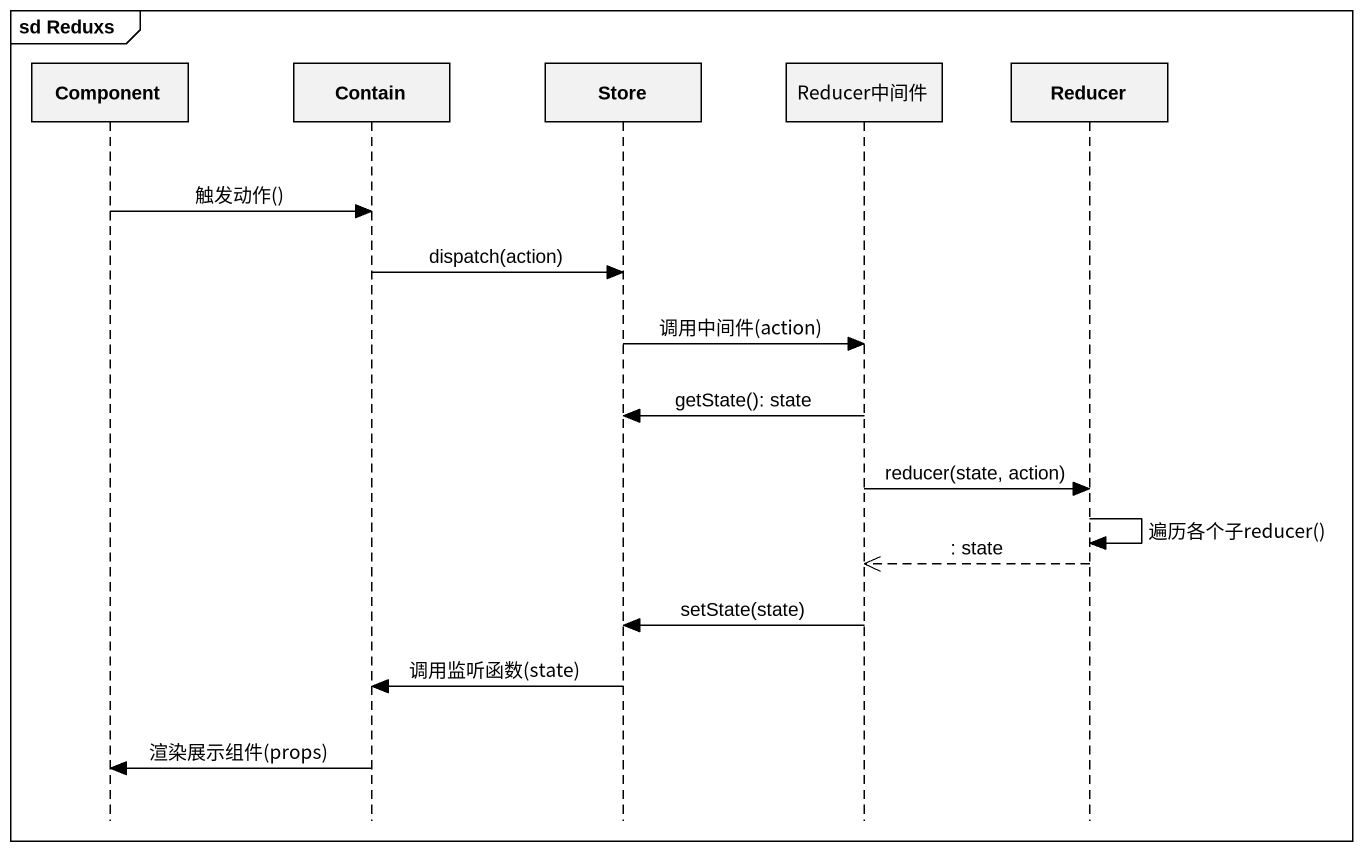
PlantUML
@startuml
mainframe sd Reduxs
hide footbox
participant "Component" as Component_
participant Contain
participant Store
participant Reducer中间件
participant Reducer

Component_ -> Contain : 触发动作()
Contain -> Store : dispatch(action)
Store -> Reducer中间件 : 调用中间件(action)
Reducer中间件 -> Store : getState(): state
Reducer中间件 -> Reducer : reducer(state, action)
Reducer -> Reducer : 遍历各个子reducer()
Reducer -->> Reducer中间件 : : state
Reducer中间件 -> Store : setState(state)
Store -> Contain : 调用监听函数(state)
Contain -> Component_ : 渲染展示组件(props)
@enduml
